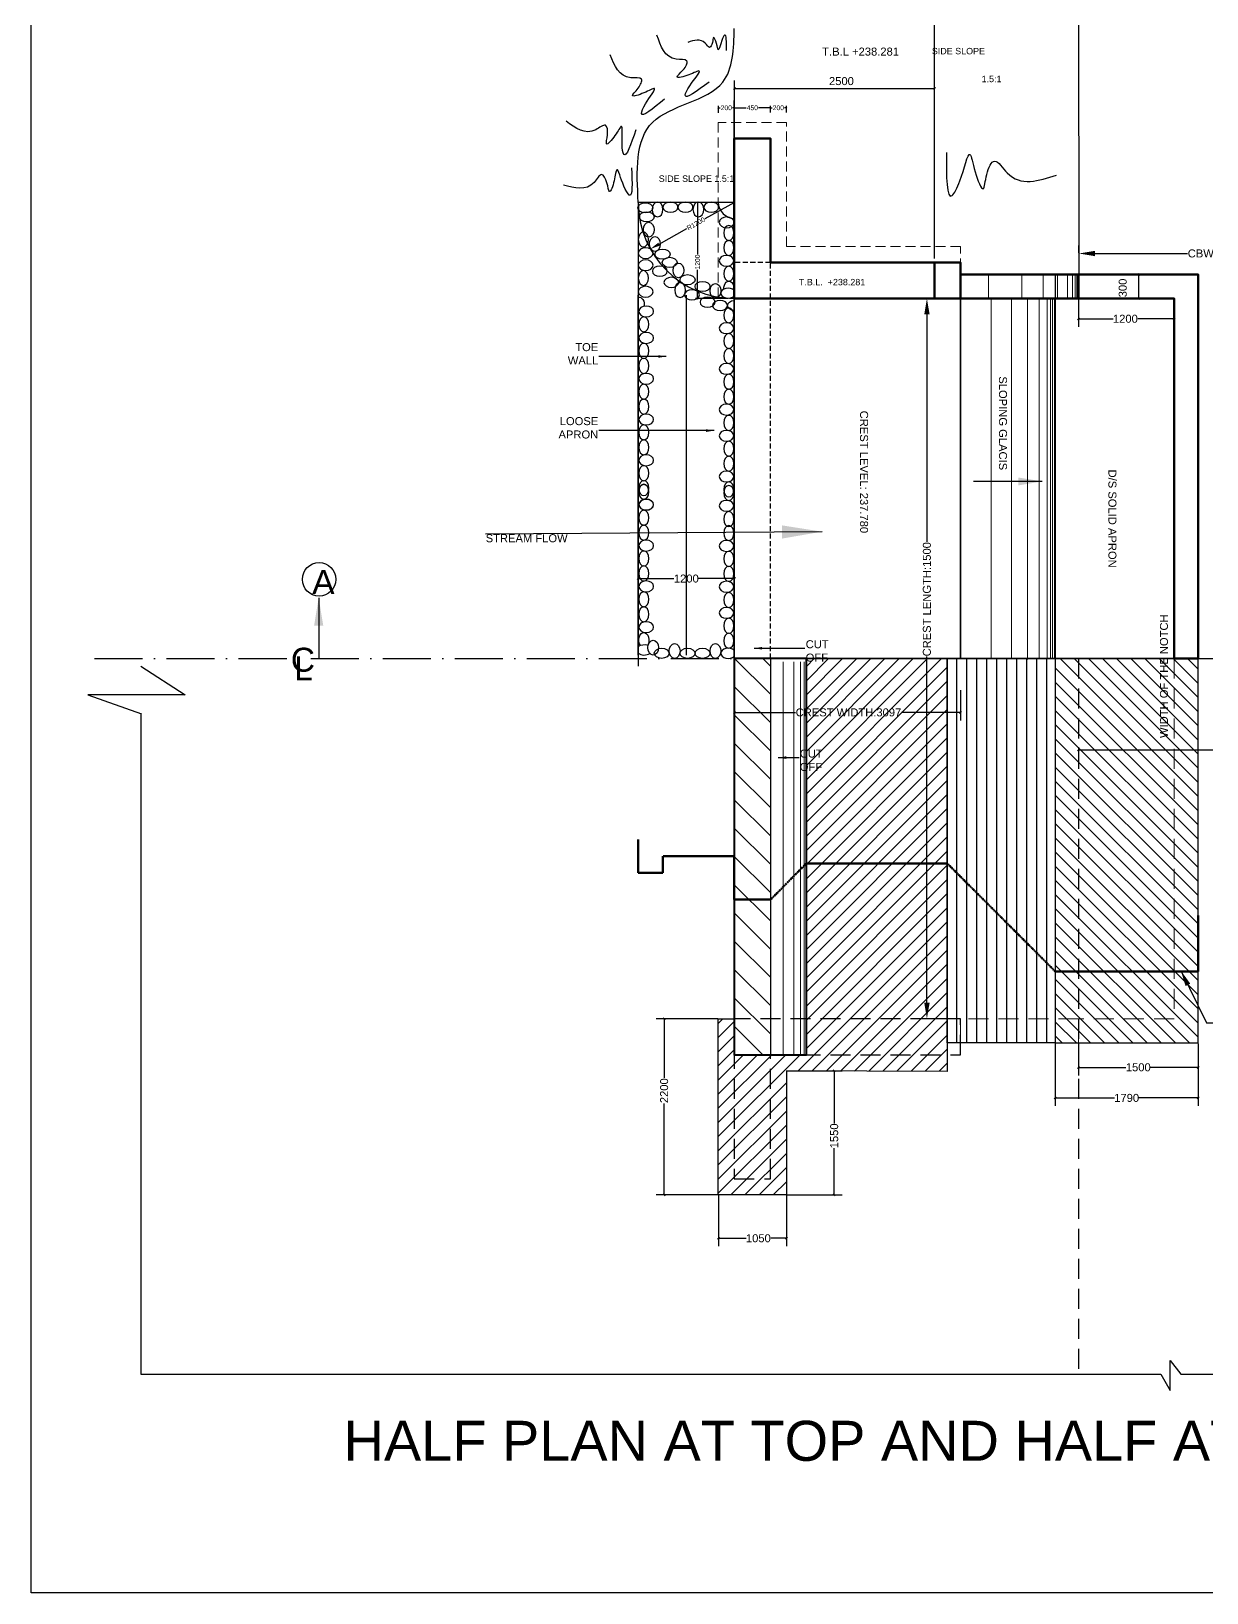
# Model space of a CAD drawing. Header units: inches. Extents: x -435605 to 42815, y -50795 to -19725.
# Drawn here: x -435605 to -420917, y -49658 to -30149 of the extents above; entities that cross this region are included whole.
import ezdxf

# ---------------------------------------------------------------- set-up
doc = ezdxf.new("R2010")
doc.units = ezdxf.units.IN
doc.header["$MEASUREMENT"] = 0
for name, pattern in [('ACAD_ISO10W100', [18, 12, -3, 0, -3]), ('DASHED', [0.75, 0.5, -0.25]), ('DASHED2', [0.375, 0.25, -0.125])]:
    doc.linetypes.add(name, pattern=pattern)
doc.layers.add('light', color=5, linetype='Continuous')
doc.styles.add('san', font='sanss___.ttf')
doc.styles.get("Standard").update_dxf_attribs({"font": 'ARIALUNI.TTF'})
doc.styles.add('VER', font='verdana.ttf')
doc.dimstyles.new('SC 50', dxfattribs={"dimscale": 100, "dimtxt": 2, "dimasz": 2, "dimexe": 1, "dimexo": 0.0625, "dimgap": 0.0625, "dimtad": 0, "dimdec": 0, "dimlfac": 0.5, "dimzin": 0, "dimdsep": 46, "dimtxsty": 'VER', "dimblk": 'OBLIQUE', "dimcen": 1, "dimclrt": 256, "dimadec": 0, "dimazin": 0, "dimtfac": 1, "dimtdec": 0, "dimtofl": 0, "dimtmove": 2, "dimatfit": 2, "dimfxl": 0.18, "dimtolj": 1, "dimtzin": 0, "dimarcsym": 1})
doc.dimstyles.new('SC-100', dxfattribs={"dimscale": 100, "dimtxt": 2, "dimasz": 1, "dimexe": 1, "dimexo": 0.0625, "dimgap": 0.09, "dimtad": 0, "dimdec": 0, "dimzin": 0, "dimdsep": 46, "dimtxsty": 'VER', "dimblk": 'OBLIQUE', "dimcen": 0.09, "dimadec": 0, "dimazin": 0, "dimtfac": 1, "dimtdec": 0, "dimtofl": 0, "dimtmove": 2, "dimatfit": 2, "dimfxl": 1, "dimtolj": 1, "dimtzin": 0, "dimarcsym": 0})
doc.dimstyles.get("Standard").update_dxf_attribs({"dimscale": 100, "dimtxt": 2, "dimasz": 2, "dimexe": 0.18, "dimexo": 0.0625, "dimtad": 0, "dimdec": 0, "dimzin": 0, "dimdsep": 46, "dimtxsty": 'san', "dimcen": 1, "dimclrt": 256, "dimadec": 0, "dimazin": 0, "dimtfac": 1, "dimtdec": 0, "dimtofl": 0, "dimtmove": 2, "dimatfit": 2, "dimfxl": 0.18, "dimtolj": 1, "dimtzin": 0, "dimarcsym": 1})

# ---------------------------------------------------------------- blocks, each defined once
blk = doc.blocks.new('_Oblique')
at = {"color": 0, "lineweight": -2}
blk.add_line((-0.5, -0.5), (0.5, 0.5), dxfattribs=at)
blk = doc.blocks.new('*D20')
at = {"color": 0, "lineweight": -2, "ltscale": 10, "transparency": 16777216}
for p, q in [((-421501, -33188), (-421868, -33188)), ((-421768, -33488), (-421768, -33188)), ((-421501, -33488), (-421868, -33488))]:
    blk.add_line(p, q, dxfattribs=at)
at = {"layer": 'Defpoints', "color": 0, "ltscale": 10, "transparency": 16777216}
for p in [(-421768, -33188), (-421494, -33188), (-421494, -33488)]:
    blk.add_point(p, dxfattribs=at)
at = {"color": 0, "lineweight": -2, "ltscale": 10, "transparency": 16777216, "xscale": 25, "yscale": 25, "zscale": 25}
for p, rotation in [((-421768, -33188), 90), ((-421768, -33488), 270)]:
    blk.add_blockref('_Oblique', p, dxfattribs=dict(at, rotation=rotation))
at = {"color": 0, "ltscale": 10, "transparency": 16777216, "insert": (-421967, -33357), "char_height": 100, "attachment_point": 5, "rotation": 90}
blk.add_mtext('\\A1;300', dxfattribs=at)
blk = doc.blocks.new('*D21')
at = {"color": 0, "lineweight": -2, "ltscale": 10, "transparency": 16777216}
for p, q in [((-422520, -39094), (-422520, -39228)), ((-422520, -39128), (-420558, -39128)), ((-419120, -39128), (-420237, -39128)), ((-419120, -39094), (-419120, -39228))]:
    blk.add_line(p, q, dxfattribs=at)
at = {"layer": 'Defpoints', "color": 0, "ltscale": 10, "transparency": 16777216}
for p in [(-422520, -39088), (-419120, -39088), (-419120, -39128)]:
    blk.add_point(p, dxfattribs=at)
at = {"color": 0, "lineweight": -2, "ltscale": 10, "transparency": 16777216, "xscale": 25, "yscale": 25, "zscale": 25, "rotation": 180}
blk.add_blockref('_Oblique', (-422520, -39128), dxfattribs=at)
at = {"color": 0, "lineweight": -2, "ltscale": 10, "transparency": 16777216, "xscale": 25, "yscale": 25, "zscale": 25}
blk.add_blockref('_Oblique', (-419120, -39128), dxfattribs=at)
at = {"color": 1, "ltscale": 10, "transparency": 16777216, "insert": (-420397, -39131), "char_height": 100, "attachment_point": 5}
blk.add_mtext('\\A1;4700', dxfattribs=at)
blk = doc.blocks.new('*D22')
at = {"color": 0, "lineweight": -2, "ltscale": 10, "transparency": 16777216}
for p, q in [((-426820, -31513), (-426820, -30766)), ((-424320, -31481), (-424320, -30766)), ((-426820, -30866), (-424320, -30866))]:
    blk.add_line(p, q, dxfattribs=at)
at = {"layer": 'Defpoints', "color": 0, "ltscale": 10, "transparency": 16777216}
for p in [(-424320, -30866), (-426820, -31519), (-424320, -31488)]:
    blk.add_point(p, dxfattribs=at)
at = {"color": 0, "lineweight": -2, "ltscale": 10, "transparency": 16777216, "xscale": 25, "yscale": 25, "zscale": 25, "rotation": 180}
blk.add_blockref('_Oblique', (-426820, -30866), dxfattribs=at)
at = {"color": 0, "lineweight": -2, "ltscale": 10, "transparency": 16777216, "xscale": 25, "yscale": 25, "zscale": 25}
blk.add_blockref('_Oblique', (-424320, -30866), dxfattribs=at)
at = {"color": 0, "ltscale": 10, "transparency": 16777216, "insert": (-425482, -30773), "char_height": 100, "attachment_point": 5}
blk.add_mtext('\\A1;2500', dxfattribs=at)
blk = doc.blocks.new('*D23')
at = {"color": 0, "lineweight": -2, "ltscale": 10, "transparency": 16777216}
for p, q in [((-427020, -31169), (-427020, -31081)), ((-427020, -31106), (-426996, -31106)), ((-426820, -31106), (-426844, -31106)), ((-426820, -31163), (-426820, -31081))]:
    blk.add_line(p, q, dxfattribs=at)
at = {"layer": 'Defpoints', "color": 0, "ltscale": 10, "transparency": 16777216}
for p in [(-426820, -31106), (-427020, -31294), (-426820, -31288)]:
    blk.add_point(p, dxfattribs=at)
at = {"color": 0, "lineweight": -2, "ltscale": 10, "transparency": 16777216, "xscale": 15, "yscale": 15, "zscale": 15, "rotation": 180}
blk.add_blockref('_Oblique', (-427020, -31106), dxfattribs=at)
at = {"color": 0, "lineweight": -2, "ltscale": 10, "transparency": 16777216, "xscale": 15, "yscale": 15, "zscale": 15}
blk.add_blockref('_Oblique', (-426820, -31106), dxfattribs=at)
at = {"color": 0, "ltscale": 10, "transparency": 16777216, "insert": (-426920, -31106), "char_height": 60, "attachment_point": 5}
blk.add_mtext('\\A1;200', dxfattribs=at)
blk = doc.blocks.new('*D24')
at = {"color": 0, "lineweight": -2, "ltscale": 10, "transparency": 16777216}
for p, q in [((-426820, -31163), (-426820, -31081)), ((-426820, -31106), (-426672, -31106)), ((-426370, -31106), (-426519, -31106)), ((-426370, -31163), (-426370, -31081))]:
    blk.add_line(p, q, dxfattribs=at)
at = {"layer": 'Defpoints', "color": 0, "ltscale": 10, "transparency": 16777216}
for p in [(-426370, -31106), (-426820, -31288), (-426370, -31288)]:
    blk.add_point(p, dxfattribs=at)
at = {"color": 0, "lineweight": -2, "ltscale": 10, "transparency": 16777216, "xscale": 15, "yscale": 15, "zscale": 15, "rotation": 180}
blk.add_blockref('_Oblique', (-426820, -31106), dxfattribs=at)
at = {"color": 0, "lineweight": -2, "ltscale": 10, "transparency": 16777216, "xscale": 15, "yscale": 15, "zscale": 15}
blk.add_blockref('_Oblique', (-426370, -31106), dxfattribs=at)
at = {"color": 0, "ltscale": 10, "transparency": 16777216, "insert": (-426595, -31106), "char_height": 60, "attachment_point": 5}
blk.add_mtext('\\A1;450', dxfattribs=at)
blk = doc.blocks.new('*D25')
at = {"color": 0, "lineweight": -2, "ltscale": 10, "transparency": 16777216}
for p, q in [((-426370, -31163), (-426370, -31081)), ((-426370, -31106), (-426346, -31106)), ((-426170, -31106), (-426194, -31106)), ((-426170, -31163), (-426170, -31081))]:
    blk.add_line(p, q, dxfattribs=at)
at = {"layer": 'Defpoints', "color": 0, "ltscale": 10, "transparency": 16777216}
for p in [(-426170, -31106), (-426370, -31288), (-426170, -31288)]:
    blk.add_point(p, dxfattribs=at)
at = {"color": 0, "lineweight": -2, "ltscale": 10, "transparency": 16777216, "xscale": 15, "yscale": 15, "zscale": 15, "rotation": 180}
blk.add_blockref('_Oblique', (-426370, -31106), dxfattribs=at)
at = {"color": 0, "lineweight": -2, "ltscale": 10, "transparency": 16777216, "xscale": 15, "yscale": 15, "zscale": 15}
blk.add_blockref('_Oblique', (-426170, -31106), dxfattribs=at)
at = {"color": 0, "ltscale": 10, "transparency": 16777216, "insert": (-426270, -31106), "char_height": 60, "attachment_point": 5}
blk.add_mtext('\\A1;200', dxfattribs=at)
blk = doc.blocks.new('*D26')
at = {"color": 0, "lineweight": -2, "ltscale": 10, "transparency": 16777216}
for p, q in [((-419120, -31177), (-419120, -33026)), ((-422514, -32920), (-422514, -32826)), ((-422314, -32926), (-421157, -32926)), ((-419320, -32926), (-420477, -32926))]:
    blk.add_line(p, q, dxfattribs=at)
at = {"color": 0, "ltscale": 10, "transparency": 16777216}
for points in [[(-422314, -32893), (-422314, -32960), (-422514, -32926)], [(-419320, -32893), (-419320, -32960), (-419120, -32926)]]:
    blk.add_solid(points, dxfattribs=at)
at = {"layer": 'Defpoints', "color": 0, "ltscale": 10, "transparency": 16777216}
for p in [(-419120, -31171), (-422514, -32926), (-419120, -32926)]:
    blk.add_point(p, dxfattribs=at)
at = {"color": 1, "ltscale": 10, "transparency": 16777216, "insert": (-420817, -32926), "char_height": 100, "attachment_point": 5}
blk.add_mtext('\\A1;CBW:4700', dxfattribs=at)
blk = doc.blocks.new('*D29')
at = {"color": 0, "lineweight": -2, "ltscale": 10, "transparency": 16777216}
for p, q in [((-428020, -36981), (-428020, -36888)), ((-428020, -36988), (-427574, -36988)), ((-426820, -36988), (-427267, -36988)), ((-426820, -36981), (-426820, -36888))]:
    blk.add_line(p, q, dxfattribs=at)
at = {"layer": 'Defpoints', "color": 0, "ltscale": 10, "transparency": 16777216}
for p in [(-428020, -36988), (-426820, -36988), (-426820, -36988)]:
    blk.add_point(p, dxfattribs=at)
at = {"color": 0, "lineweight": -2, "ltscale": 10, "transparency": 16777216, "xscale": 25, "yscale": 25, "zscale": 25, "rotation": 180}
blk.add_blockref('_Oblique', (-428020, -36988), dxfattribs=at)
at = {"color": 0, "lineweight": -2, "ltscale": 10, "transparency": 16777216, "xscale": 25, "yscale": 25, "zscale": 25}
blk.add_blockref('_Oblique', (-426820, -36988), dxfattribs=at)
at = {"color": 0, "ltscale": 10, "transparency": 16777216, "insert": (-427420, -36988), "char_height": 100, "attachment_point": 5}
blk.add_mtext('\\A1;1200', dxfattribs=at)
blk = doc.blocks.new('*D43')
at = {"color": 0, "lineweight": -2, "ltscale": 10, "transparency": 16777216}
for p, q in [((-426945, -32288), (-427305, -32288)), ((-427280, -32288), (-427280, -32937)), ((-427280, -33488), (-427280, -33129)), ((-426945, -33488), (-427305, -33488))]:
    blk.add_line(p, q, dxfattribs=at)
at = {"layer": 'Defpoints', "color": 0, "ltscale": 10, "transparency": 16777216}
for p in [(-426820, -32288), (-427280, -33488), (-426820, -33488)]:
    blk.add_point(p, dxfattribs=at)
at = {"color": 0, "lineweight": -2, "ltscale": 10, "transparency": 16777216, "xscale": 15, "yscale": 15, "zscale": 15}
for p, rotation in [((-427280, -32288), 90), ((-427280, -33488), 270)]:
    blk.add_blockref('_Oblique', p, dxfattribs=dict(at, rotation=rotation))
at = {"color": 0, "ltscale": 10, "transparency": 16777216, "insert": (-427280, -33033), "char_height": 60, "attachment_point": 5, "rotation": 90}
blk.add_mtext('\\A1;1200', dxfattribs=at)
blk = doc.blocks.new('*D44')
at = {"color": 0, "lineweight": -2, "ltscale": 10, "transparency": 16777216}
for p, q in [((-427026, -42488), (-427797, -42488)), ((-427697, -42488), (-427697, -43227)), ((-427697, -44688), (-427697, -43545)), ((-427026, -44688), (-427797, -44688))]:
    blk.add_line(p, q, dxfattribs=at)
at = {"layer": 'Defpoints', "color": 0, "ltscale": 10, "transparency": 16777216}
for p in [(-427020, -42488), (-427697, -44688), (-427020, -44688)]:
    blk.add_point(p, dxfattribs=at)
at = {"color": 0, "lineweight": -2, "ltscale": 10, "transparency": 16777216, "xscale": 25, "yscale": 25, "zscale": 25}
for p, rotation in [((-427697, -42488), 90), ((-427697, -44688), 270)]:
    blk.add_blockref('_Oblique', p, dxfattribs=dict(at, rotation=rotation))
at = {"color": 0, "ltscale": 10, "transparency": 16777216, "insert": (-427697, -43386), "char_height": 100, "attachment_point": 5, "rotation": 90}
blk.add_mtext('\\A1;2200', dxfattribs=at)
blk = doc.blocks.new('*D45')
at = {"color": 0, "lineweight": -2, "ltscale": 10, "transparency": 16777216}
for p, q in [((-427020, -44694), (-427020, -45330)), ((-426170, -44694), (-426170, -45330)), ((-427020, -45230), (-426673, -45230)), ((-426170, -45230), (-426366, -45230))]:
    blk.add_line(p, q, dxfattribs=at)
at = {"layer": 'Defpoints', "color": 0, "ltscale": 10, "transparency": 16777216}
for p in [(-427020, -44688), (-426170, -44688), (-426170, -45230)]:
    blk.add_point(p, dxfattribs=at)
at = {"color": 0, "lineweight": -2, "ltscale": 10, "transparency": 16777216, "xscale": 25, "yscale": 25, "zscale": 25, "rotation": 180}
blk.add_blockref('_Oblique', (-427020, -45230), dxfattribs=at)
at = {"color": 0, "lineweight": -2, "ltscale": 10, "transparency": 16777216, "xscale": 25, "yscale": 25, "zscale": 25}
blk.add_blockref('_Oblique', (-426170, -45230), dxfattribs=at)
at = {"color": 0, "ltscale": 10, "transparency": 16777216, "insert": (-426520, -45230), "char_height": 100, "attachment_point": 5}
blk.add_mtext('\\A1;1050', dxfattribs=at)
blk = doc.blocks.new('*D46')
at = {"color": 0, "lineweight": -2, "ltscale": 10, "transparency": 16777216}
for p, q in [((-426164, -43138), (-425472, -43138)), ((-425572, -43138), (-425572, -43797)), ((-425572, -44688), (-425572, -44104)), ((-426164, -44688), (-425472, -44688))]:
    blk.add_line(p, q, dxfattribs=at)
at = {"layer": 'Defpoints', "color": 0, "ltscale": 10, "transparency": 16777216}
for p in [(-426170, -43138), (-425572, -43138), (-426170, -44688)]:
    blk.add_point(p, dxfattribs=at)
at = {"color": 0, "lineweight": -2, "ltscale": 10, "transparency": 16777216, "xscale": 25, "yscale": 25, "zscale": 25}
for p, rotation in [((-425572, -43138), 90), ((-425572, -44688), 270)]:
    blk.add_blockref('_Oblique', p, dxfattribs=dict(at, rotation=rotation))
at = {"color": 0, "ltscale": 10, "transparency": 16777216, "insert": (-425572, -43950), "char_height": 100, "attachment_point": 5, "rotation": 90}
blk.add_mtext('\\A1;1550', dxfattribs=at)
blk = doc.blocks.new('*D48')
at = {"color": 0, "lineweight": -2, "ltscale": 10, "transparency": 16777216}
for p, q in [((-422810, -42794), (-422810, -43576)), ((-421026, -42794), (-421026, -43576)), ((-422810, -43476), (-422072, -43476)), ((-421026, -43476), (-421765, -43476))]:
    blk.add_line(p, q, dxfattribs=at)
at = {"layer": 'Defpoints', "color": 0, "ltscale": 10, "transparency": 16777216}
for p in [(-422810, -42788), (-421026, -42788), (-421026, -43476)]:
    blk.add_point(p, dxfattribs=at)
at = {"color": 0, "lineweight": -2, "ltscale": 10, "transparency": 16777216, "xscale": 25, "yscale": 25, "zscale": 25, "rotation": 180}
blk.add_blockref('_Oblique', (-422810, -43476), dxfattribs=at)
at = {"color": 0, "lineweight": -2, "ltscale": 10, "transparency": 16777216, "xscale": 25, "yscale": 25, "zscale": 25}
blk.add_blockref('_Oblique', (-421026, -43476), dxfattribs=at)
at = {"color": 0, "ltscale": 10, "transparency": 16777216, "insert": (-421918, -43476), "char_height": 100, "attachment_point": 5}
blk.add_mtext('\\A1;1790', dxfattribs=at)
blk = doc.blocks.new('*D49')
at = {"color": 0, "lineweight": -2, "ltscale": 10, "transparency": 16777216}
for p, q in [((-422520, -42794), (-422520, -43194)), ((-421026, -42794), (-421026, -43194)), ((-422520, -43094), (-421927, -43094)), ((-421026, -43094), (-421620, -43094))]:
    blk.add_line(p, q, dxfattribs=at)
at = {"layer": 'Defpoints', "color": 0, "ltscale": 10, "transparency": 16777216}
for p in [(-422520, -42788), (-421026, -42788), (-422520, -43094)]:
    blk.add_point(p, dxfattribs=at)
at = {"color": 0, "lineweight": -2, "ltscale": 10, "transparency": 16777216, "xscale": 25, "yscale": 25, "zscale": 25, "rotation": 180}
blk.add_blockref('_Oblique', (-422520, -43094), dxfattribs=at)
at = {"color": 0, "lineweight": -2, "ltscale": 10, "transparency": 16777216, "xscale": 25, "yscale": 25, "zscale": 25}
blk.add_blockref('_Oblique', (-421026, -43094), dxfattribs=at)
at = {"color": 0, "ltscale": 10, "transparency": 16777216, "insert": (-421773, -43094), "char_height": 100, "attachment_point": 5}
blk.add_mtext('\\A1;1500', dxfattribs=at)
blk = doc.blocks.new('*D51')
at = {"color": 0, "lineweight": -2, "ltscale": 10, "transparency": 16777216}
for p, q in [((-426820, -38383), (-426820, -38760)), ((-423994, -38383), (-423994, -38760)), ((-426820, -38660), (-426056, -38660)), ((-423994, -38660), (-424732, -38660))]:
    blk.add_line(p, q, dxfattribs=at)
at = {"layer": 'Defpoints', "color": 0, "ltscale": 10, "transparency": 16777216}
for p in [(-426820, -38377), (-423994, -38377), (-426820, -38660)]:
    blk.add_point(p, dxfattribs=at)
at = {"color": 0, "lineweight": -2, "ltscale": 10, "transparency": 16777216, "xscale": 25, "yscale": 25, "zscale": 25, "rotation": 180}
blk.add_blockref('_Oblique', (-426820, -38660), dxfattribs=at)
at = {"color": 0, "lineweight": -2, "ltscale": 10, "transparency": 16777216, "xscale": 25, "yscale": 25, "zscale": 25}
blk.add_blockref('_Oblique', (-423994, -38660), dxfattribs=at)
at = {"color": 0, "ltscale": 10, "transparency": 16777216, "insert": (-425394, -38660), "char_height": 100, "attachment_point": 5}
blk.add_mtext('\\A1;CREST WIDTH:3097', dxfattribs=at)
blk = doc.blocks.new('*D57')
at = {"color": 0, "lineweight": -2, "ltscale": 10, "transparency": 16777216}
for p, q in [((-426820, -32288), (-427189, -32492)), ((-427760, -32809), (-427412, -32616))]:
    blk.add_line(p, q, dxfattribs=at)
at = {"color": 0, "ltscale": 10, "transparency": 16777216}
blk.add_solid([(-427770, -32791), (-427750, -32827), (-427870, -32870)], dxfattribs=at)
at = {"layer": 'Defpoints', "color": 0, "ltscale": 10, "transparency": 16777216}
for p in [(-426820, -32288), (-427870, -32870)]:
    blk.add_point(p, dxfattribs=at)
at = {"color": 0, "ltscale": 10, "transparency": 16777216, "insert": (-427300, -32554), "char_height": 60, "attachment_point": 5, "rotation": 29.0196}
blk.add_mtext('\\A1;R1200', dxfattribs=at)
blk = doc.blocks.new('*D58')
at = {"color": 0, "lineweight": -2, "ltscale": 10, "transparency": 16777216}
for p, q in [((-424001, -33488), (-424514, -33488)), ((-424414, -33688), (-424414, -36530)), ((-424414, -42288), (-424414, -37963)), ((-424166, -42488), (-424514, -42488))]:
    blk.add_line(p, q, dxfattribs=at)
at = {"color": 0, "ltscale": 10, "transparency": 16777216}
for points in [[(-424447, -33688), (-424380, -33688), (-424414, -33488)], [(-424447, -42288), (-424380, -42288), (-424414, -42488)]]:
    blk.add_solid(points, dxfattribs=at)
at = {"layer": 'Defpoints', "color": 0, "ltscale": 10, "transparency": 16777216}
for p in [(-423994, -33488), (-424414, -42488), (-424160, -42488)]:
    blk.add_point(p, dxfattribs=at)
at = {"color": 1, "ltscale": 10, "transparency": 16777216, "insert": (-424414, -37246), "char_height": 100, "attachment_point": 5, "rotation": 90}
blk.add_mtext('\\A1;CREST LENGTH:1500', dxfattribs=at)
blk = doc.blocks.new('*D60')
at = {"color": 0, "lineweight": -2, "ltscale": 10, "transparency": 16777216}
for p, q in [((-422520, -33494), (-422520, -33842)), ((-421326, -33494), (-421326, -33842)), ((-422520, -33742), (-422087, -33742)), ((-421326, -33742), (-421780, -33742))]:
    blk.add_line(p, q, dxfattribs=at)
at = {"layer": 'Defpoints', "color": 0, "ltscale": 10, "transparency": 16777216}
for p in [(-422520, -33488), (-421326, -33488), (-422520, -33742)]:
    blk.add_point(p, dxfattribs=at)
at = {"color": 0, "lineweight": -2, "ltscale": 10, "transparency": 16777216, "xscale": 25, "yscale": 25, "zscale": 25, "rotation": 180}
blk.add_blockref('_Oblique', (-422520, -33742), dxfattribs=at)
at = {"color": 0, "lineweight": -2, "ltscale": 10, "transparency": 16777216, "xscale": 25, "yscale": 25, "zscale": 25}
blk.add_blockref('_Oblique', (-421326, -33742), dxfattribs=at)
at = {"color": 0, "ltscale": 10, "transparency": 16777216, "insert": (-421934, -33742), "char_height": 100, "attachment_point": 5}
blk.add_mtext('\\A1;1200', dxfattribs=at)

msp = doc.modelspace()

# ---------------------------------------------------------------- hatches: boundary and pattern name
at = {"lineweight": 15, "ltscale": 10}
h = msp.add_hatch(dxfattribs=at)
h.set_pattern_fill('ANSI31', color=0, scale=1000, style=0)
h.set_pattern_definition([(45, (-5413.64, 936.12), (-88.388348, 88.388348), [])])
h.paths.add_polyline_path([(-425920.213, -42937.637), (-426820.213, -42937.637), (-426820.213, -42487.637), (-427020.213, -42487.637), (-427020.213, -44687.637), (-426170.213, -44687.637), (-426170.213, -43137.637), (-424160.163, -43143.887), (-424160.163, -37987.637), (-425920.213, -37987.637)])
at = {"ltscale": 10}
h = msp.add_hatch(dxfattribs=at)
h.set_pattern_fill('ANSI31', color=0, scale=2000, angle=90, style=0)
h.set_pattern_definition([(135, (-5413.64, 936.12), (-176.7767, -176.7767), [])])
h.paths.add_polyline_path([(-426370.213, -37987.637), (-426370.213, -42937.637), (-426820.213, -42937.637), (-426820.213, -37987.637)])
h = msp.add_hatch(dxfattribs=at)
h.set_pattern_fill('ANSI31', color=0, scale=1000, angle=45, style=0)
h.set_pattern_definition([(90, (-5413.64, 936.12), (-125, 2e-14), [])])
h.paths.add_polyline_path([(-422810.163, -42787.637), (-424160.163, -42787.637), (-424160.163, -37987.637), (-422810.163, -37987.637)])
h = msp.add_hatch(dxfattribs=at)
h.set_pattern_fill('ANSI31', color=0, scale=1000, angle=90, style=0)
h.set_pattern_definition([(135, (-5413.64, 936.12), (-88.388348, -88.388348), [])])
h.paths.add_polyline_path([(-422810.163, -42787.637), (-421026.463, -42787.637), (-421026.463, -37987.637), (-422810.163, -37987.637)])

# ---------------------------------------------------------------- linework, layer by layer
at = {"color": 0, "lineweight": 30, "ltscale": 50}
for p, q in [((-424320.213, -32987.637), (-424320.213, -27898.113)), ((-426820.213, -32287.637), (-428020.213, -32287.637))]:
    msp.add_line(p, q, dxfattribs=at)
at = {"color": 0, "ltscale": 50}
msp.add_line((-422510.47, -33187.637), (-422520.213, -27898.113), dxfattribs=at)
at = {"color": 0, "ltscale": 10}
for p, q in [((-426820.213, -33487.637), (-426820.213, -31016.637)), ((-428020.213, -32287.637), (-428020.213, -38080.644)), ((-422810.163, -33187.637), (-422810.163, -37987.637)), ((-428020.213, -37945.972), (-428020.213, -33445.972)), ((-427420.213, -33445.972), (-427420.213, -37945.972)), ((-426820.213, -37987.637), (-426820.213, -33487.637)), ((-426370.213, -37987.637), (-426370.213, -42937.637)), ((-422810.163, -37987.637), (-423994.477, -37987.637)), ((-422810.163, -37987.637), (-421026.463, -37987.637)), ((-434234.517, -38080.644), (-433683.274, -38441.524)), ((-433683.274, -38441.524), (-434897.918, -38441.524)), ((-434897.918, -38441.524), (-434228.503, -38677.452)), ((-434234.517, -38675.332), (-434234.517, -46929.157)), ((-421373.865, -47131.306), (-421373.865, -46755.836)), ((-421373.865, -46755.836), (-421242.312, -46929.157)), ((-434234.517, -46929.157), (-422526.463, -46929.157)), ((-423286.012, -46929.157), (-421492.312, -46929.157)), ((-421492.312, -46929.157), (-421373.865, -47131.306)), ((-421242.312, -46929.157), (-414520.213, -46929.157))]:
    msp.add_line(p, q, dxfattribs=at)
at = {"color": 0, "ltscale": 20}
for p, q in [((-426820.213, -33787.637), (-426820.213, -32287.637)), ((-428020.213, -36945.972), (-428020.213, -33445.972)), ((-426820.213, -36987.637), (-426820.213, -33487.637)), ((-426820.213, -36987.637), (-426820.213, -33487.637))]:
    msp.add_line(p, q, dxfattribs=at)
at = {"color": 0, "lineweight": 53, "ltscale": 10}
msp.add_line((-424320.213, -33037.637), (-424320.213, -33487.637), dxfattribs=at)
at = {"color": 0, "lineweight": 15, "ltscale": 10}
for p, q in [((-423644.186, -33487.312), (-423644.186, -33187.312)), ((-423226.512, -33486.343), (-423226.512, -33186.343)), ((-422960.588, -33487.542), (-422960.588, -33187.542)), ((-422782.943, -33486.545), (-422782.943, -33186.545)), ((-422656.202, -33487.531), (-422656.202, -33187.531)), ((-422594.983, -33487.531), (-422594.983, -33187.531)), ((-422560.322, -33487.596), (-422560.322, -33187.596)), ((-422542.405, -33487.715), (-422542.405, -33187.715)), ((-422531.87, -33487.596), (-422531.87, -33187.596)), ((-422524.682, -33487.7), (-422524.682, -33187.7)), ((-423610.163, -33487.637), (-423610.163, -37987.637)), ((-423355.699, -33484.604), (-423355.699, -37984.604)), ((-423158.735, -33496.736), (-423158.735, -37996.736)), ((-423010.163, -33487.637), (-423010.163, -37987.637)), ((-422910.163, -33487.637), (-422910.163, -37987.637)), ((-422869.363, -33492.949), (-422869.363, -37992.949)), ((-422842.966, -33489.985), (-422842.966, -37989.985)), ((-422820.31, -33488.167), (-422820.31, -37988.167)), ((-426210.915, -38029.655), (-426210.915, -42937.463)), ((-426077.296, -38028.046), (-426077.296, -42935.855)), ((-425993.582, -38026.438), (-425993.582, -42934.246)), ((-425948.505, -38028.046), (-425948.505, -42935.855)), ((-425920.213, -38029.829), (-425920.213, -42937.637))]:
    msp.add_line(p, q, dxfattribs=at)
at = {"color": 0, "linetype": 'DASHED2', "ltscale": 1000}
for p, q in [((-423994.477, -37987.637), (-423994.477, -33482.425)), ((-422520.213, -37987.637), (-422520.213, -46929.157))]:
    msp.add_line(p, q, dxfattribs=at)
at = {"color": 0, "linetype": 'ACAD_ISO10W100', "ltscale": 50}
msp.add_line((-434813.574, -37987.637), (-412885.155, -37987.637), dxfattribs=at)
at = {"color": 0, "ltscale": 10}
msp.add_lwpolyline([(-391213.224, -49658.271), (-435605.248, -49658.271), (-435605.248, -19724.662), (-391213.224, -19724.662)], close=True, dxfattribs=at)
at = {"color": 0, "linetype": 'DASHED2', "lineweight": 20, "ltscale": 500}
msp.add_lwpolyline([(-423994.477, -32837.637), (-426170.213, -32837.637), (-426170.213, -31287.637), (-427020.213, -31287.637), (-427020.213, -33487.637), (-426820.213, -33487.637), (-426820.213, -37987.637), (-423994.477, -37987.637), (-423994.477, -32837.637)], dxfattribs=at)
at = {"color": 0, "lineweight": 80, "ltscale": 10}
msp.add_lwpolyline([(-423994.477, -33487.637), (-426820.213, -33487.637), (-426820.213, -31487.637), (-426370.213, -31487.637), (-426370.213, -33037.637), (-423994.477, -33037.637)], close=True, dxfattribs=at)
at = {"color": 0, "linetype": 'DASHED2', "ltscale": 250}
msp.add_lwpolyline([(-426370.213, -37987.637), (-426370.213, -33037.637), (-426820.213, -33037.637), (-426820.213, -37987.637)], close=True, dxfattribs=at)
at = {"color": 0, "ltscale": 10}
msp.add_lwpolyline([(-423994.477, -33487.637), (-423994.477, -33187.637)], dxfattribs=at)
at = {"color": 0, "lineweight": 50, "ltscale": 10}
for points in [[(-422520.213, -33487.637), (-423994.477, -33487.637), (-423994.477, -33187.637), (-422520.213, -33187.637)], [(-421026.463, -37987.637), (-421326.463, -37987.637), (-421326.463, -33487.637), (-422520.213, -33487.637), (-422520.213, -33187.637), (-421026.463, -33187.637)]]:
    msp.add_lwpolyline(points, close=True, dxfattribs=at)
at = {"color": 0, "lineweight": 35, "ltscale": 10}
for points in [[(-426820.213, -33487.637), (-423994.477, -33487.637), (-423994.477, -37987.637), (-426820.213, -37987.637)], [(-423994.477, -33487.637), (-422810.163, -33487.637), (-422810.163, -37987.637), (-423994.477, -37987.637)], [(-422810.163, -33487.637), (-421326.463, -33487.637), (-421326.463, -37987.637), (-422810.163, -37987.637)]]:
    msp.add_lwpolyline(points, close=True, dxfattribs=at)
at = {"color": 0, "lineweight": 30, "ltscale": 10}
msp.add_lwpolyline([(-424160.163, -43143.887), (-426170.213, -43137.637), (-426170.213, -44687.637), (-427020.213, -44687.637), (-427020.213, -42487.637), (-426820.213, -42487.637), (-426820.213, -37987.637), (-424160.163, -37987.637), (-424160.163, -43143.887)], dxfattribs=at)
at = {"color": 0, "lineweight": 40, "ltscale": 10}
msp.add_lwpolyline([(-425920.213, -37987.637), (-426820.213, -37987.637), (-426820.213, -42937.637), (-425920.213, -42937.637)], close=True, dxfattribs=at)
at = {"color": 0, "lineweight": 30, "ltscale": 10}
for points in [[(-422810.163, -42787.637), (-424160.163, -42787.637), (-424160.163, -37987.637), (-422810.163, -37987.637)], [(-422810.163, -42787.637), (-421026.463, -42787.637), (-421026.463, -37987.637), (-422810.163, -37987.637)]]:
    msp.add_lwpolyline(points, close=True, dxfattribs=at)
at = {"color": 0, "linetype": 'DASHED', "lineweight": 20, "ltscale": 500}
for points in [[(-421026.463, -37987.637), (-421326.463, -37987.637), (-421326.463, -42487.637), (-422520.213, -42487.637), (-422520.213, -42787.637), (-421026.463, -42787.637)], [(-422520.213, -42487.637), (-423994.477, -42487.637), (-423994.477, -42787.637), (-422520.213, -42787.637)]]:
    msp.add_lwpolyline(points, close=True, dxfattribs=at)
at = {"color": 0, "linetype": 'DASHED', "lineweight": 50, "ltscale": 10}
msp.add_lwpolyline([(-421026.463, -41195.611), (-421026.463, -41895.611), (-422810.163, -41895.611), (-424160.163, -40545.611), (-425920.213, -40545.611), (-426363.963, -40995.611), (-426820.213, -40995.611), (-426820.213, -40455.661), (-427712.923, -40455.661), (-427714.608, -40664.45), (-428020.213, -40664.45), (-428020.213, -40245.611), (-428020.213, -40245.611)], dxfattribs=at)
at = {"color": 0, "linetype": 'DASHED', "lineweight": 25, "ltscale": 500}
msp.add_lwpolyline([(-423994.477, -42487.637), (-426820.213, -42487.637), (-426820.213, -44487.637), (-426370.213, -44487.637), (-426370.213, -42937.637), (-423994.477, -42937.637)], close=True, dxfattribs=at)
at = {"color": 0, "ltscale": 10}
msp.add_circle((-432008.534, -36997.189), 208.932, dxfattribs=at)
at = {"color": 0, "lineweight": 30, "ltscale": 50}
for radius in [1200, 200]:
    msp.add_arc((-426820.213, -32287.637), radius, 180, 270, dxfattribs=at)
at = {"color": 0, "ltscale": 20}
for centre, major_axis, ratio in [((-427932.495, -32356.224), (-93.537, 0), 0.676686496), ((-427915.936, -32467.89), (-93.537, 0), 0.676686496), ((-427889.271, -32627.872), (0, -92.362), 0.732182226), ((-427812.447, -32807.026), (0, -92.362), 0.732182226), ((-427717.237, -32935.235), (-93.537, 0), 0.676686496), ((-427627.733, -33037.322), (-93.537, 0), 0.676686496), ((-427518.537, -33137.889), (0, -92.362), 0.732182226), ((-427404.756, -33253.691), (-93.537, 0), 0.676686496), ((-427217.682, -33339.235), (-93.537, 0), 0.676686496), ((-427056.518, -33392.994), (0, -92.362), 0.732182226), ((-427833.714, -37850.772), (0, -92.362), 0.732182226), ((-427565.919, -37892.436), (0, -92.362), 0.732182226), ((-427056.518, -37892.436), (0, -92.362), 0.732182226), ((-427727.082, -37921.393), (-93.537, 0), 0.676686496), ((-427404.756, -37921.393), (-93.537, 0), 0.676686496), ((-427217.682, -37921.393), (-93.537, 0), 0.676686496)]:
    msp.add_ellipse(centre, major_axis=major_axis, ratio=ratio, dxfattribs=at)
at = {"color": 0, "ltscale": 20, "extrusion": (0, 0, -1)}
for centre, major_axis, ratio in [((-427779.032, -32375.876), (0, 92.362), 0.732182226), ((-427617.869, -32346.919), (-93.537, 0), 0.676686496), ((-427430.794, -32346.919), (-93.537, 0), 0.676686496), ((-427269.631, -32375.876), (0, 92.362), 0.732182226), ((-427108.468, -32346.919), (-93.537, 0), 0.676686496), ((-426915.84, -32537.67), (92.362, 0), 0.732182226), ((-426888.989, -32669.363), (0, 93.537), 0.676686496), ((-427956.808, -32751.201), (0, -93.537), 0.676686496), ((-426888.989, -32856.438), (0, 93.537), 0.676686496), ((-427927.851, -32921.787), (-92.362, 0), 0.732182226), ((-426917.946, -33017.601), (92.362, 0), 0.732182226), ((-427927.851, -33072.309), (-92.362, 0), 0.732182226), ((-427956.808, -33233.472), (0, -93.537), 0.676686496), ((-427751.004, -33147.363), (-93.537, 0), 0.676686496), ((-426888.989, -33178.764), (0, 93.537), 0.676686496), ((-427927.851, -33404.058), (-92.362, 0), 0.732182226), ((-427607.382, -33286.633), (-93.537, 0), 0.676686496), ((-427497.554, -33383.699), (0, 92.362), 0.732182226), ((-427349.709, -33442.783), (-93.537, 0), 0.676686496), ((-427155.104, -33534.489), (-93.537, 0), 0.676686496), ((-426998.377, -33576.154), (-93.537, 0), 0.676686496), ((-427921.313, -33650.012), (-92.362, 0), 0.732182226), ((-427950.27, -33811.175), (0, -93.537), 0.676686496), ((-426888.989, -33698.822), (0, 93.537), 0.676686496), ((-427921.313, -33981.761), (-92.362, 0), 0.732182226), ((-426917.946, -33859.985), (92.362, 0), 0.732182226), ((-426888.989, -34019.363), (0, 93.537), 0.676686496), ((-427950.27, -34142.924), (0, -93.537), 0.676686496), ((-426888.989, -34206.438), (0, 93.537), 0.676686496), ((-427950.27, -34329.999), (0, -93.537), 0.676686496), ((-426917.946, -34367.601), (92.362, 0), 0.732182226), ((-427921.313, -34491.162), (-92.362, 0), 0.732182226), ((-426888.989, -34528.764), (0, 93.537), 0.676686496), ((-427950.27, -34652.325), (0, -93.537), 0.676686496), ((-426888.989, -34715.839), (0, 93.537), 0.676686496), ((-427950.27, -34839.399), (0, -93.537), 0.676686496), ((-426917.946, -34877.002), (92.362, 0), 0.732182226), ((-427921.313, -35000.563), (-92.362, 0), 0.732182226), ((-427950.27, -35161.726), (0, -93.537), 0.676686496), ((-426888.989, -35042.454), (0, 93.537), 0.676686496), ((-427950.27, -35348.8), (0, -93.537), 0.676686496), ((-426917.946, -35203.617), (92.362, 0), 0.732182226), ((-426888.989, -35364.781), (0, 93.537), 0.676686496), ((-427921.313, -35509.963), (-92.362, 0), 0.732182226), ((-426888.989, -35551.855), (0, 93.537), 0.676686496), ((-427950.27, -35671.127), (0, -93.537), 0.676686496), ((-426917.946, -35713.018), (92.362, 0), 0.732182226), ((-427950.27, -35858.201), (0, -93.537), 0.676686496), ((-427950.27, -35901.604), (0, -93.537), 0.676686496), ((-427950.27, -35905.205), (0, -93.537), 0.676686496), ((-426888.989, -35874.181), (0, 93.537), 0.676686496), ((-426888.989, -35917.585), (0, 93.537), 0.676686496), ((-427921.313, -36062.767), (-92.362, 0), 0.732182226), ((-427921.313, -36066.368), (-92.362, 0), 0.732182226), ((-426917.946, -36078.748), (92.362, 0), 0.732182226), ((-427950.27, -36227.532), (0, -93.537), 0.676686496), ((-426888.989, -36245.044), (0, 93.537), 0.676686496), ((-427950.27, -36414.606), (0, -93.537), 0.676686496), ((-426888.989, -36419.095), (0, 93.537), 0.676686496), ((-427921.313, -36575.769), (-92.362, 0), 0.732182226), ((-427950.27, -36736.932), (0, -93.537), 0.676686496), ((-426917.946, -36580.259), (92.362, 0), 0.732182226), ((-426888.989, -36741.422), (0, 93.537), 0.676686496), ((-427950.27, -36924.007), (0, -93.537), 0.676686496), ((-426888.989, -36928.496), (0, 93.537), 0.676686496), ((-427921.313, -37085.17), (-92.362, 0), 0.732182226), ((-426917.946, -37089.659), (92.362, 0), 0.732182226), ((-427950.27, -37246.333), (0, -93.537), 0.676686496), ((-426888.989, -37255.112), (0, 93.537), 0.676686496), ((-427950.27, -37433.408), (0, -93.537), 0.676686496), ((-426917.946, -37416.275), (92.362, 0), 0.732182226), ((-427921.313, -37594.571), (-92.362, 0), 0.732182226), ((-426888.989, -37577.438), (0, 93.537), 0.676686496), ((-426888.989, -37764.513), (0, 93.537), 0.676686496)]:
    msp.add_ellipse(centre, major_axis=major_axis, ratio=ratio, dxfattribs=at)
at = {"color": 0, "ltscale": 20}
for centre, major_axis, start_param, end_param in [((-426895.355, -33421.951), (93.537, 0), 0.637914912, 5.645270395), ((-427945.884, -37879.728), (93.537, 0), 1.041721182, 2.489220961), ((-427945.884, -37879.728), (-93.537, 0), 0.652371693, 2.405485537), ((-426895.355, -37921.393), (93.537, 0), 0.637914912, 5.645270395)]:
    msp.add_ellipse(centre, major_axis=major_axis, ratio=0.676686496, start_param=start_param, end_param=end_param, dxfattribs=at)
at = {"color": 0, "ltscale": 20, "extrusion": (0, 0, -1)}
for centre, major_axis, ratio, start_param, end_param in [((-426888.989, -33365.839), (0, 93.537), 0.676686496, 4.650058535, 7.997571013), ((-428012.743, -33563.446), (0, 92.362), 0.732182226, -0.110690805, 1.80691254), ((-426811.303, -33576.154), (93.537, 0), 0.676686496, 1.665647863, 4.616983612), ((-428012.743, -33563.446), (0, 92.362), 0.732182226, 3.150365396, 3.252283459), ((-427950.27, -37755.734), (0, 93.537), 0.676686496, 3.87887894, 8.648805557)]:
    msp.add_ellipse(centre, major_axis=major_axis, ratio=ratio, start_param=start_param, end_param=end_param, dxfattribs=at)
at = {"color": 0, "lineweight": 30, "ltscale": 50}
msp.add_spline([(-428020.213, -32287.637), (-427839.893, -31286.193), (-426964.092, -30784.669), (-426820.213, -30116.637)], degree=3, dxfattribs=at)
at = {"layer": 'light', "color": 0}
for points in [[(-427136.275, -30786.194), (-427434.174, -30949.818), (-427377.737, -30832.07), (-427257.658, -30646.377), (-427390.032, -30694.029), (-427534.661, -30721.098), (-427460.977, -30633.761), (-427413.492, -30521.396), (-427545.861, -30497.185), (-427787.028, -30196.599)], [(-426917.331, -30388.421), (-426942.093, -30198.85), (-426976.769, -30263.597), (-427021.124, -30379.809), (-427043.498, -30303.9), (-427079.285, -30229.27), (-427094.427, -30291.736), (-427129.635, -30350.633), (-427184.619, -30298.611), (-427401.182, -30289.078)], [(-427690.957, -30997.715), (-427979.775, -31176.883), (-427929.652, -31056.311), (-427819.573, -30864.521), (-427949.238, -30919.115), (-428092.231, -30953.804), (-428023.274, -30862.688), (-427981.805, -30747.967), (-428115.27, -30730.798), (-428372.014, -30443.402)], [(-428051.384, -31383.136), (-428202.07, -31687.784), (-428223.161, -31558.924), (-428230.935, -31337.925), (-428312.23, -31452.75), (-428415.354, -31557.707), (-428404.899, -31443.918), (-428430.251, -31324.595), (-428552.662, -31380.48), (-428922.442, -31271.961)], [(-424170.779, -31664.315), (-424100.344, -32203.539), (-424001.71, -32019.368), (-423875.543, -31688.81), (-423811.903, -31904.731), (-423710.108, -32117.011), (-423667.036, -31939.328), (-423566.889, -31771.802), (-423410.492, -31919.773), (-422794.489, -31946.891)], [(-428104.695, -31857.124), (-428133.939, -32195.741), (-428200.559, -32083.44), (-428288.371, -31880.487), (-428322.207, -32017.047), (-428379.967, -32152.377), (-428411.717, -32042.609), (-428478.827, -31940.742), (-428572.438, -32037.41), (-428956.331, -32071.175)]]:
    msp.add_spline(points, degree=3, dxfattribs=at)

# ---------------------------------------------------------------- texts
at = {"color": 0, "ltscale": 10}
msp.add_text('T.B.L +238.281', height=100, dxfattribs=at).set_placement((-425721.801, -30453.796))
at = {"color": 0, "ltscale": 20}
for s, p in [('SIDE SLOPE', (-424352.286, -30437.391)), ('1.5:1', (-423730.213, -30785.924)), ('SIDE SLOPE 1.5:1', (-427764.759, -32031.052)), ('T.B.L.  +238.281', (-426013.521, -33323.551))]:
    msp.add_text(s, height=80, dxfattribs=at).set_placement(p)
at = {"color": 0, "ltscale": 10}
for s, insert, char_height, width, attachment_point in [('\\A1;TOE WALL', (-428520.368, -34312.825), 100, 245.53999, 9), ('\\A1;LOOSE APRON', (-428520.368, -35238.783), 100, 245.53999, 9), ('STREAM FLOW', (-429927.193, -36433.641), 100, 3345.21639, 1), ('A', (-432094.774, -36880.506), 300, 148.86529, 1), ('C', (-432361.96, -37851.401), 300, 148.86529, 1), ('\\A1;CUT OFF', (-425928.343, -37758.046), 100, 245.53999, 1), ('L', (-432318.575, -37957.365), 300, 148.86529, 1), ('\\A1;CUT OFF', (-426002.757, -39124.127), 100, 245.53999, 1), ('HALF PLAN AT TOP AND HALF AT BOTTOM', (-431702.553, -47509.747), 500, 17648.83233, 1)]:
    msp.add_mtext(s, dxfattribs=dict(at, insert=insert, char_height=char_height, width=width, attachment_point=attachment_point))
at = {"color": 0, "ltscale": 10, "char_height": 100, "attachment_point": 1}
for s, insert, width, rotation in [('SLOPING GLACIS', (-423413.105, -34460.837), 2558.5899, 270), ('CREST LEVEL: 237.780', (-425149.069, -34890.301), 2558.5899, 270), ('D/S SOLID APRON', (-422046.149, -35625.693), 2558.5899, 270), ('WIDTH OF THE NOTCH', (-421502.03, -38979.315), 3056.95153, 90)]:
    msp.add_mtext(s, dxfattribs=dict(at, insert=insert, width=width, rotation=rotation))

# ---------------------------------------------------------------- dimensions: what is measured, and where the dimension line sits
at = {"color": 0, "ltscale": 10}
dim = msp.add_linear_dim(base=(-424320.213, -30865.859), p1=(-426820.213, -31518.997), p2=(-424320.213, -31487.637), dimstyle='SC-100', override={"dimtxt": 1, "dimasz": 0.25, "dimtxsty": 'Standard'}, dxfattribs=at)
dim.commit()
dim.dimension.update_dxf_attribs({"geometry": '*D22', "text_midpoint": (-425482.32, -30772.812), "dimtype": 160})
for base, p1, p2, text, override, picture, middle in [((-426820.213, -31106.277), (-427020.213, -31293.887), (-426820.213, -31287.637), '200', {"dimtxt": 0.6, "dimasz": 0.15, "dimexe": 0.25, "dimexo": 1.25, "dimtxsty": 'Standard', "dimblk1": 'Oblique', "dimblk2": 'Oblique', "dimsah": 1, "dimse1": 0, "dimse2": 0}, '*D23', (-426920.213, -31106.277)), ((-426370.213, -31106.277), (-426820.213, -31287.637), (-426370.213, -31287.637), '450', {"dimtxt": 0.6, "dimasz": 0.15, "dimexe": 0.25, "dimexo": 1.25, "dimtxsty": 'Standard', "dimblk1": 'Oblique', "dimblk2": 'Oblique', "dimsah": 1}, '*D24', (-426595.213, -31106.277)), ((-426170.213, -31106.277), (-426370.213, -31287.637), (-426170.213, -31287.637), '200', {"dimtxt": 0.6, "dimasz": 0.15, "dimexe": 0.25, "dimexo": 1.25, "dimtxsty": 'Standard', "dimblk1": 'Oblique', "dimblk2": 'Oblique', "dimsah": 1}, '*D25', (-426270.213, -31106.277)), ((-419120.213, -32926.198), (-422514.166, -32926.198), (-419120.213, -31171.144), 'CBW:4700', {"dimtxt": 1, "dimasz": 2, "dimtxsty": 'Standard', "dimsah": 1, "dimclrt": 1}, '*D26', (-420817.19, -32926.198)), ((-426820.213, -36987.637), (-428020.213, -36987.637), (-426820.213, -36987.637), '1200', {"dimtxt": 1, "dimasz": 0.25, "dimtxsty": 'Standard'}, '*D29', (-427420.213, -36987.637)), ((-421026.463, -43476.326), (-422810.163, -42787.637), (-421026.463, -42787.637), '1790', {"dimtxt": 1, "dimasz": 0.25, "dimtxsty": 'Standard'}, '*D48', (-421918.313, -43476.326))]:
    dim = msp.add_linear_dim(base=base, p1=p1, p2=p2, text=text, dimstyle='SC-100', override=override, dxfattribs=at)
    dim.commit()
    dim.dimension.update_dxf_attribs({"geometry": picture, "text_midpoint": middle})
dim = msp.add_radius_dim(center=(-426820.213, -32287.637), mpoint=(-427869.558, -32869.767), dimstyle='SC-100', override={"dimtxt": 0.6, "dimasz": 1.25, "dimexe": 0.25, "dimexo": 1.25, "dimtxsty": 'Standard', "dimblk1": 'Oblique', "dimsah": 1}, dxfattribs=at)
dim.commit()
dim.dimension.update_dxf_attribs({"geometry": '*D57', "text_midpoint": (-427300.248, -32553.939), "dimtype": 164})
for base, p1, p2, override, picture, middle in [((-427280.226, -33487.637), (-426820.213, -32287.637), (-426820.213, -33487.637), {"dimtxt": 0.6, "dimasz": 0.15, "dimexe": 0.25, "dimexo": 1.25, "dimtxsty": 'Standard', "dimblk1": 'Oblique', "dimblk2": 'Oblique', "dimsah": 1}, '*D43', (-427280.226, -33033.122)), ((-421767.761, -33187.637), (-421494.347, -33487.637), (-421494.347, -33187.637), {"dimtxt": 1, "dimasz": 0.25, "dimtxsty": 'Standard'}, '*D20', (-421966.79, -33356.921)), ((-427696.943, -44687.637), (-427020.213, -42487.637), (-427020.213, -44687.637), {"dimtxt": 1, "dimasz": 0.25, "dimtxsty": 'Standard'}, '*D44', (-427696.943, -43386.396)), ((-425572.224, -43137.637), (-426170.213, -44687.637), (-426170.213, -43137.637), {"dimtxt": 1, "dimasz": 0.25, "dimtxsty": 'Standard'}, '*D46', (-425572.224, -43950.251))]:
    dim = msp.add_linear_dim(base=base, p1=p1, p2=p2, angle=90, dimstyle='SC-100', override=override, dxfattribs=at)
    dim.commit()
    dim.dimension.update_dxf_attribs({"geometry": picture, "text_midpoint": middle, "dimtype": 160})
dim = msp.add_linear_dim(base=(-424413.619, -42487.637), p1=(-423994.477, -33487.637), p2=(-424160.163, -42487.637), angle=90, text='CREST LENGTH:1500', dimstyle='SC-100', override={"dimtxt": 1, "dimasz": 2, "dimpost": 'CREST LENGTH:<>', "dimtxsty": 'Standard', "dimsah": 1, "dimclrt": 1}, dxfattribs=at)
dim.commit()
dim.dimension.update_dxf_attribs({"geometry": '*D58', "text_midpoint": (-424413.619, -37246.272), "dimtype": 160})
for base, p1, p2, text, override, picture, middle in [((-422520.213, -33742.42), (-421326.463, -33487.637), (-422520.213, -33487.637), '1200', {"dimtxt": 1, "dimasz": 0.25, "dimtxsty": 'Standard'}, '*D60', (-421933.961, -33742.42)), ((-426820.213, -38659.7), (-423994.477, -38376.794), (-426820.213, -38376.794), 'CREST WIDTH:3097', {"dimtxt": 1, "dimasz": 0.25, "dimpost": 'CREST WIDTH:<>', "dimtxsty": 'Standard'}, '*D51', (-425393.873, -38659.7)), ((-419120.213, -39127.94), (-422520.213, -39087.601), (-419120.213, -39087.601), '4700', {"dimtxt": 1, "dimasz": 0.25, "dimtxsty": 'Standard', "dimclrt": 1}, '*D21', (-420397.327, -39130.951)), ((-422520.213, -43094.299), (-421026.463, -42787.637), (-422520.213, -42787.637), '1500', {"dimtxt": 1, "dimasz": 0.25, "dimtxsty": 'Standard'}, '*D49', (-421773.338, -43094.299)), ((-426170.213, -45229.762), (-427020.213, -44687.637), (-426170.213, -44687.637), '1050', {"dimtxt": 1, "dimasz": 0.25, "dimtxsty": 'Standard'}, '*D45', (-426519.508, -45229.762))]:
    dim = msp.add_linear_dim(base=base, p1=p1, p2=p2, text=text, dimstyle='SC-100', override=override, dxfattribs=at)
    dim.commit()
    dim.dimension.update_dxf_attribs({"geometry": picture, "text_midpoint": middle, "dimtype": 160})

# ---------------------------------------------------------------- leaders
at = {"color": 0, "ltscale": 10, "annotation_type": 0, "has_hookline": 1}
for points, hookline_direction, text_width in [([(-427670.176, -34212.825), (-428511.368, -34212.825)], 1, 374.079), ([(-427072.26, -35138.783), (-428511.368, -35138.783)], 1, 485.607), ([(-426573.648, -37858.046), (-425937.343, -37858.046)], 0, 276.944), ([(-426271.407, -39224.127), (-426011.757, -39224.127)], 0, 276.944)]:
    msp.add_leader(points, dimstyle='SC-100', override={"dimgap": 0.09, "dimtad": 0}, dxfattribs=dict(at, hookline_direction=hookline_direction, text_width=text_width))
at = {"color": 0, "ltscale": 10}
for points, dimstyle, override in [([(-422972.326, -35773.979), (-423832.92, -35773.979)], 'Standard', {"dimasz": 3, "dimgap": 0.625, "dimtad": 0}), ([(-425723.077, -36401.664), (-429927.193, -36433.641)], 'Standard', {"dimasz": 5, "dimgap": 0.625, "dimtad": 0}), ([(-432013.574, -37227.428), (-432013.574, -37987.637)], 'SC 50', {"dimasz": 3.5, "dimgap": 0.625, "dimtad": 0}), ([(-421241.389, -41884.244), (-420918.577, -42535.942), (-420532.701, -42535.942)], 'Standard', {"dimgap": 0.625, "dimtad": 0})]:
    msp.add_leader(points, dimstyle=dimstyle, override=override, dxfattribs=at)

doc.saveas('drawing.dxf')
